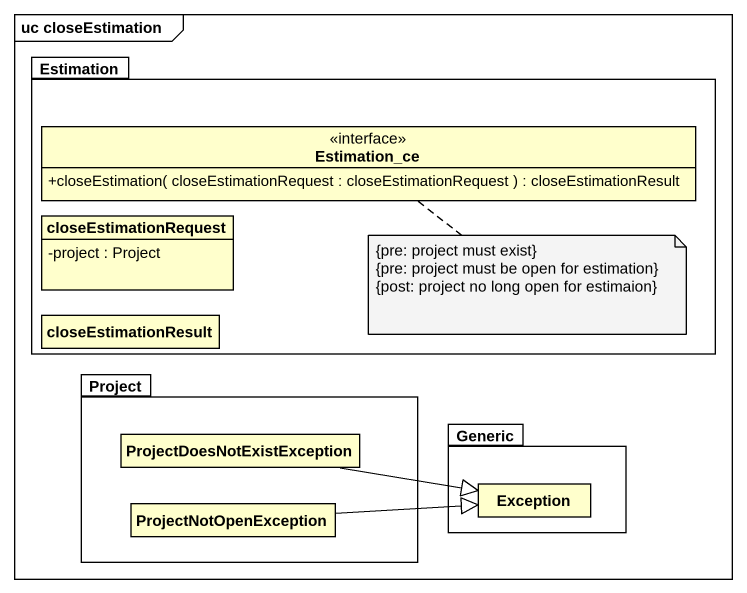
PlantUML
@startuml
mainframe uc closeEstimation
hide circle
hide empty members
skinparam classAttributeIconSize 0
package Estimation {
  interface Estimation_ce {
    +closeEstimation( closeEstimationRequest : closeEstimationRequest ) : closeEstimationResult
  }
  class closeEstimationRequest {
    -project : Project
  }
  class closeEstimationResult
}
package Project {
  class ProjectDoesNotExistException
  class ProjectNotOpenException
}
package Generic {
  class "Exception" as Exception_
}
ProjectDoesNotExistException -right-|> Exception_
ProjectNotOpenException -right-|> Exception_
note bottom of Estimation_ce
  {pre: project must exist}
  {pre: project must be open for estimation}
  {post: project no long open for estimaion}
end note
@enduml
